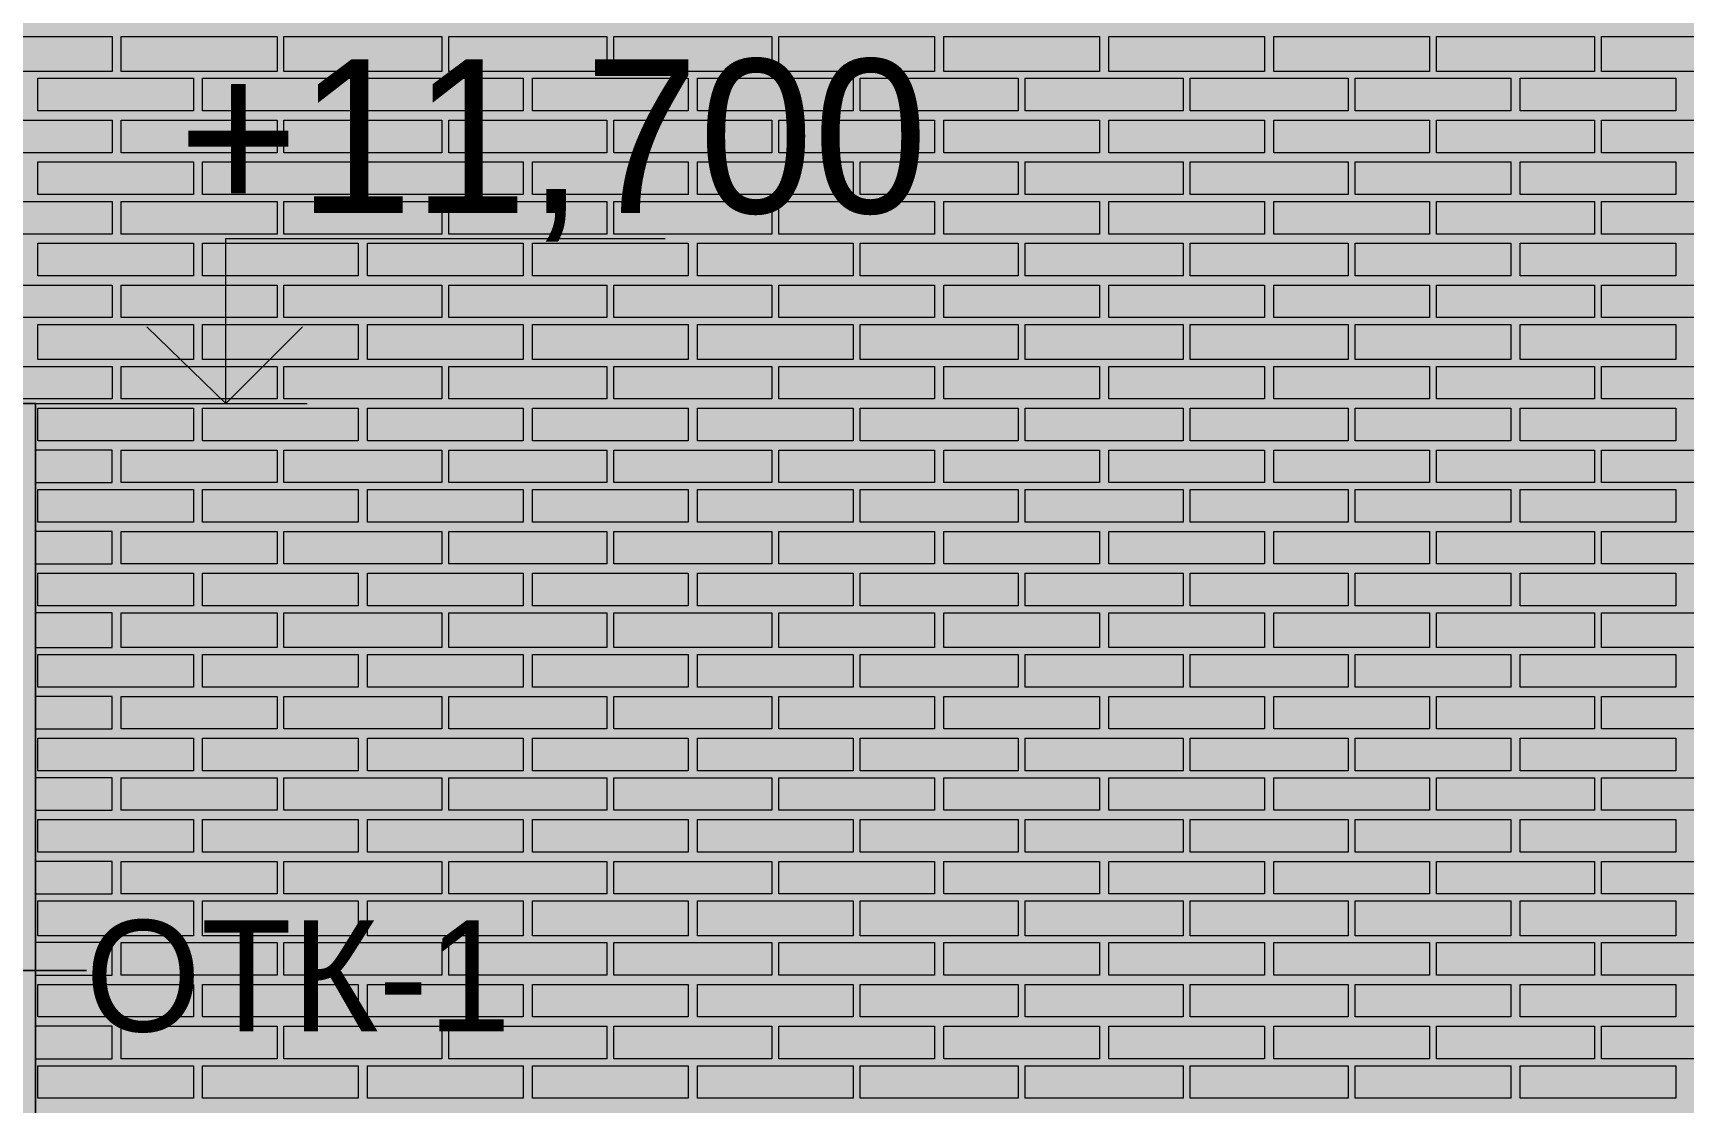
# Model space of a CAD drawing. Header units: millimetres. Extents: x -28928 to 100580, y -22867 to 36490.
# Drawn here: x 68989 to 71995, y 5656 to 7605 of the extents above; entities that cross this region are included whole.
import ezdxf

# ---------------------------------------------------------------- set-up
doc = ezdxf.new("R2010")
doc.units = ezdxf.units.MM
doc.layers.add('PDF _Геометрия', color=7, linetype='Continuous', true_color=0x8f8e8d)
doc.layers.add('PDF _Сплошная заливка', color=7, linetype='Continuous', true_color=0xffffff)
doc.layers.add('PDF _Текст', color=7, linetype='Continuous')

msp = doc.modelspace()

# ---------------------------------------------------------------- hatches: boundary and pattern name
at = {"layer": 'PDF _Сплошная заливка', "true_color": 0xdcd6cf, "transparency": 33554559}
msp.add_hatch(color=254, dxfattribs=at).paths.add_polyline_path([(60798.4, -2005.5), (60798.4, -4713.2), (70224.5, -4713.2), (70224.5, -1464), (74070.3, -1464), (74070.3, -4713.2), (82294.9, -4713.2), (82294.9, 9028.4), (55763.7, 9028.4), (55763.7, -4713.2), (56851.1, -4713.2), (56851.1, -1464), (58251.4, -1464), (58251.4, -4713.2), (59499.5, -4713.2), (59499.5, -2005.5)])

# ---------------------------------------------------------------- linework, layer by layer
at = {"layer": 'PDF _Геометрия', "lineweight": 9}
for points in [[(69133, 7534.9), (68989.1, 7534.9), (68849.5, 7534.9), (68849.5, 7598.4), (68989.1, 7598.4), (69133, 7598.4)], [(69433.4, 7534.9), (69289.5, 7534.9), (69149.9, 7534.9), (69149.9, 7598.4), (69289.5, 7598.4), (69433.4, 7598.4)], [(69733.7, 7534.9), (69589.9, 7534.9), (69446.1, 7534.9), (69446.1, 7598.4), (69589.9, 7598.4), (69733.7, 7598.4)], [(70034.1, 7534.9), (69890.3, 7534.9), (69746.4, 7534.9), (69746.4, 7598.4), (69890.3, 7598.4), (70034.1, 7598.4)], [(70334.5, 7534.9), (70190.7, 7534.9), (70046.8, 7534.9), (70046.8, 7598.4), (70190.7, 7598.4), (70334.5, 7598.4)], [(70630.7, 7534.9), (70491.1, 7534.9), (70347.2, 7534.9), (70347.2, 7598.4), (70491.1, 7598.4), (70630.7, 7598.4)], [(70931.1, 7534.9), (70791.4, 7534.9), (70647.6, 7534.9), (70647.6, 7598.4), (70791.4, 7598.4), (70931.1, 7598.4)], [(71231.4, 7534.9), (71087.6, 7534.9), (70948, 7534.9), (70948, 7598.4), (71087.6, 7598.4), (71231.4, 7598.4)], [(71531.8, 7534.9), (71388, 7534.9), (71248.4, 7534.9), (71248.4, 7598.4), (71388, 7598.4), (71531.8, 7598.4)], [(71832.2, 7534.9), (71688.4, 7534.9), (71544.5, 7534.9), (71544.5, 7598.4), (71688.4, 7598.4), (71832.2, 7598.4)], [(72132.6, 7534.9), (71988.7, 7534.9), (71844.9, 7534.9), (71844.9, 7598.4), (71988.7, 7598.4), (72132.6, 7598.4)], [(69281.1, 7522.2), (69281.1, 7463), (68997.6, 7463), (68997.6, 7522.2)], [(69581.4, 7522.2), (69581.4, 7463), (69298, 7463), (69298, 7522.2)], [(69881.8, 7522.2), (69881.8, 7463), (69598.4, 7463), (69598.4, 7522.2)], [(70182.2, 7522.2), (70182.2, 7463), (69898.7, 7463), (69898.7, 7522.2)], [(70482.6, 7522.2), (70482.6, 7463), (70199.1, 7463), (70199.1, 7522.2)], [(70783, 7522.2), (70783, 7463), (70495.3, 7463), (70495.3, 7522.2)], [(71083.4, 7522.2), (71083.4, 7463), (70795.7, 7463), (70795.7, 7522.2)], [(71383.7, 7522.2), (71383.7, 7463), (71096.1, 7463), (71096.1, 7522.2)], [(71679.9, 7522.2), (71679.9, 7463), (71396.4, 7463), (71396.4, 7522.2)], [(71980.3, 7522.2), (71980.3, 7463), (71696.8, 7463), (71696.8, 7522.2)], [(69133, 7386.8), (68989.1, 7386.8), (68849.5, 7386.8), (68849.5, 7446), (68989.1, 7446), (69133, 7446)], [(69433.4, 7386.8), (69289.5, 7386.8), (69149.9, 7386.8), (69149.9, 7446), (69289.5, 7446), (69433.4, 7446)], [(69733.7, 7386.8), (69589.9, 7386.8), (69446.1, 7386.8), (69446.1, 7446), (69589.9, 7446), (69733.7, 7446)], [(70034.1, 7386.8), (69890.3, 7386.8), (69746.4, 7386.8), (69746.4, 7446), (69890.3, 7446), (70034.1, 7446)], [(70334.5, 7386.8), (70190.7, 7386.8), (70046.8, 7386.8), (70046.8, 7446), (70190.7, 7446), (70334.5, 7446)], [(70630.7, 7386.8), (70491.1, 7386.8), (70347.2, 7386.8), (70347.2, 7446), (70491.1, 7446), (70630.7, 7446)], [(70931.1, 7386.8), (70791.4, 7386.8), (70647.6, 7386.8), (70647.6, 7446), (70791.4, 7446), (70931.1, 7446)], [(71231.4, 7386.8), (71087.6, 7386.8), (70948, 7386.8), (70948, 7446), (71087.6, 7446), (71231.4, 7446)], [(71531.8, 7386.8), (71388, 7386.8), (71248.4, 7386.8), (71248.4, 7446), (71388, 7446), (71531.8, 7446)], [(71832.2, 7386.8), (71688.4, 7386.8), (71544.5, 7386.8), (71544.5, 7446), (71688.4, 7446), (71832.2, 7446)], [(72132.6, 7386.8), (71988.7, 7386.8), (71844.9, 7386.8), (71844.9, 7446), (71988.7, 7446), (72132.6, 7446)], [(69281.1, 7369.9), (69281.1, 7310.7), (68997.6, 7310.7), (68997.6, 7369.9)], [(69581.4, 7369.9), (69581.4, 7310.7), (69298, 7310.7), (69298, 7369.9)], [(69881.8, 7369.9), (69881.8, 7310.7), (69598.4, 7310.7), (69598.4, 7369.9)], [(70182.2, 7369.9), (70182.2, 7310.7), (69898.7, 7310.7), (69898.7, 7369.9)], [(70482.6, 7369.9), (70482.6, 7310.7), (70199.1, 7310.7), (70199.1, 7369.9)], [(70783, 7369.9), (70783, 7310.7), (70495.3, 7310.7), (70495.3, 7369.9)], [(71083.4, 7369.9), (71083.4, 7310.7), (70795.7, 7310.7), (70795.7, 7369.9)], [(71383.7, 7369.9), (71383.7, 7310.7), (71096.1, 7310.7), (71096.1, 7369.9)], [(71679.9, 7369.9), (71679.9, 7310.7), (71396.4, 7310.7), (71396.4, 7369.9)], [(71980.3, 7369.9), (71980.3, 7310.7), (71696.8, 7310.7), (71696.8, 7369.9)], [(69133, 7238.7), (68989.1, 7238.7), (68849.5, 7238.7), (68849.5, 7298), (68989.1, 7298), (69133, 7298)], [(69433.4, 7238.7), (69289.5, 7238.7), (69149.9, 7238.7), (69149.9, 7298), (69289.5, 7298), (69433.4, 7298)], [(69733.7, 7238.7), (69589.9, 7238.7), (69446.1, 7238.7), (69446.1, 7298), (69589.9, 7298), (69733.7, 7298)], [(70034.1, 7238.7), (69890.3, 7238.7), (69746.4, 7238.7), (69746.4, 7298), (69890.3, 7298), (70034.1, 7298)], [(70334.5, 7238.7), (70190.7, 7238.7), (70046.8, 7238.7), (70046.8, 7298), (70190.7, 7298), (70334.5, 7298)], [(70630.7, 7238.7), (70491.1, 7238.7), (70347.2, 7238.7), (70347.2, 7298), (70491.1, 7298), (70630.7, 7298)], [(70931.1, 7238.7), (70791.4, 7238.7), (70647.6, 7238.7), (70647.6, 7298), (70791.4, 7298), (70931.1, 7298)], [(71231.4, 7238.7), (71087.6, 7238.7), (70948, 7238.7), (70948, 7298), (71087.6, 7298), (71231.4, 7298)], [(71531.8, 7238.7), (71388, 7238.7), (71248.4, 7238.7), (71248.4, 7298), (71388, 7298), (71531.8, 7298)], [(71832.2, 7238.7), (71688.4, 7238.7), (71544.5, 7238.7), (71544.5, 7298), (71688.4, 7298), (71832.2, 7298)], [(72132.6, 7238.7), (71988.7, 7238.7), (71844.9, 7238.7), (71844.9, 7298), (71988.7, 7298), (72132.6, 7298)], [(69281.1, 7221.8), (69281.1, 7162.6), (68997.6, 7162.6), (68997.6, 7221.8)], [(69581.4, 7221.8), (69581.4, 7162.6), (69298, 7162.6), (69298, 7221.8)], [(69881.8, 7221.8), (69881.8, 7162.6), (69598.4, 7162.6), (69598.4, 7221.8)], [(70182.2, 7221.8), (70182.2, 7162.6), (69898.7, 7162.6), (69898.7, 7221.8)], [(70482.6, 7221.8), (70482.6, 7162.6), (70199.1, 7162.6), (70199.1, 7221.8)], [(70783, 7221.8), (70783, 7162.6), (70495.3, 7162.6), (70495.3, 7221.8)], [(71083.4, 7221.8), (71083.4, 7162.6), (70795.7, 7162.6), (70795.7, 7221.8)], [(71383.7, 7221.8), (71383.7, 7162.6), (71096.1, 7162.6), (71096.1, 7221.8)], [(71679.9, 7221.8), (71679.9, 7162.6), (71396.4, 7162.6), (71396.4, 7221.8)], [(71980.3, 7221.8), (71980.3, 7162.6), (71696.8, 7162.6), (71696.8, 7221.8)], [(69133, 7086.4), (68989.1, 7086.4), (68849.5, 7086.4), (68849.5, 7145.7), (68989.1, 7145.7), (69133, 7145.7)], [(69433.4, 7086.4), (69289.5, 7086.4), (69149.9, 7086.4), (69149.9, 7145.7), (69289.5, 7145.7), (69433.4, 7145.7)], [(69733.7, 7086.4), (69589.9, 7086.4), (69446.1, 7086.4), (69446.1, 7145.7), (69589.9, 7145.7), (69733.7, 7145.7)], [(70034.1, 7086.4), (69890.3, 7086.4), (69746.4, 7086.4), (69746.4, 7145.7), (69890.3, 7145.7), (70034.1, 7145.7)], [(70334.5, 7086.4), (70190.7, 7086.4), (70046.8, 7086.4), (70046.8, 7145.7), (70190.7, 7145.7), (70334.5, 7145.7)], [(70630.7, 7086.4), (70491.1, 7086.4), (70347.2, 7086.4), (70347.2, 7145.7), (70491.1, 7145.7), (70630.7, 7145.7)], [(70931.1, 7086.4), (70791.4, 7086.4), (70647.6, 7086.4), (70647.6, 7145.7), (70791.4, 7145.7), (70931.1, 7145.7)], [(71231.4, 7086.4), (71087.6, 7086.4), (70948, 7086.4), (70948, 7145.7), (71087.6, 7145.7), (71231.4, 7145.7)], [(71531.8, 7086.4), (71388, 7086.4), (71248.4, 7086.4), (71248.4, 7145.7), (71388, 7145.7), (71531.8, 7145.7)], [(71832.2, 7086.4), (71688.4, 7086.4), (71544.5, 7086.4), (71544.5, 7145.7), (71688.4, 7145.7), (71832.2, 7145.7)], [(72132.6, 7086.4), (71988.7, 7086.4), (71844.9, 7086.4), (71844.9, 7145.7), (71988.7, 7145.7), (72132.6, 7145.7)], [(69281.1, 7073.7), (69281.1, 7010.3), (68997.6, 7010.3), (68997.6, 7073.7)], [(69581.4, 7073.7), (69581.4, 7010.3), (69298, 7010.3), (69298, 7073.7)], [(69881.8, 7073.7), (69881.8, 7010.3), (69598.4, 7010.3), (69598.4, 7073.7)], [(70182.2, 7073.7), (70182.2, 7010.3), (69898.7, 7010.3), (69898.7, 7073.7)], [(70482.6, 7073.7), (70482.6, 7010.3), (70199.1, 7010.3), (70199.1, 7073.7)], [(70783, 7073.7), (70783, 7010.3), (70495.3, 7010.3), (70495.3, 7073.7)], [(71083.4, 7073.7), (71083.4, 7010.3), (70795.7, 7010.3), (70795.7, 7073.7)], [(71383.7, 7073.7), (71383.7, 7010.3), (71096.1, 7010.3), (71096.1, 7073.7)], [(71679.9, 7073.7), (71679.9, 7010.3), (71396.4, 7010.3), (71396.4, 7073.7)], [(71980.3, 7073.7), (71980.3, 7010.3), (71696.8, 7010.3), (71696.8, 7073.7)], [(69133, 6938.4), (68989.1, 6938.4), (68849.5, 6938.4), (68849.5, 6997.6), (68989.1, 6997.6), (69133, 6997.6)], [(69433.4, 6938.4), (69289.5, 6938.4), (69149.9, 6938.4), (69149.9, 6997.6), (69289.5, 6997.6), (69433.4, 6997.6)], [(69733.7, 6938.4), (69589.9, 6938.4), (69446.1, 6938.4), (69446.1, 6997.6), (69589.9, 6997.6), (69733.7, 6997.6)], [(70034.1, 6938.4), (69890.3, 6938.4), (69746.4, 6938.4), (69746.4, 6997.6), (69890.3, 6997.6), (70034.1, 6997.6)], [(70334.5, 6938.4), (70190.7, 6938.4), (70046.8, 6938.4), (70046.8, 6997.6), (70190.7, 6997.6), (70334.5, 6997.6)], [(70630.7, 6938.4), (70491.1, 6938.4), (70347.2, 6938.4), (70347.2, 6997.6), (70491.1, 6997.6), (70630.7, 6997.6)], [(70931.1, 6938.4), (70791.4, 6938.4), (70647.6, 6938.4), (70647.6, 6997.6), (70791.4, 6997.6), (70931.1, 6997.6)], [(71231.4, 6938.4), (71087.6, 6938.4), (70948, 6938.4), (70948, 6997.6), (71087.6, 6997.6), (71231.4, 6997.6)], [(71531.8, 6938.4), (71388, 6938.4), (71248.4, 6938.4), (71248.4, 6997.6), (71388, 6997.6), (71531.8, 6997.6)], [(71832.2, 6938.4), (71688.4, 6938.4), (71544.5, 6938.4), (71544.5, 6997.6), (71688.4, 6997.6), (71832.2, 6997.6)], [(72132.6, 6938.4), (71988.7, 6938.4), (71844.9, 6938.4), (71844.9, 6997.6), (71988.7, 6997.6), (72132.6, 6997.6)], [(69281.1, 6921.4), (69281.1, 6862.2), (68997.6, 6862.2), (68997.6, 6921.4)], [(69581.4, 6921.4), (69581.4, 6862.2), (69298, 6862.2), (69298, 6921.4)], [(69881.8, 6921.4), (69881.8, 6862.2), (69598.4, 6862.2), (69598.4, 6921.4)], [(70182.2, 6921.4), (70182.2, 6862.2), (69898.7, 6862.2), (69898.7, 6921.4)], [(70482.6, 6921.4), (70482.6, 6862.2), (70199.1, 6862.2), (70199.1, 6921.4)], [(70783, 6921.4), (70783, 6862.2), (70495.3, 6862.2), (70495.3, 6921.4)], [(71083.4, 6921.4), (71083.4, 6862.2), (70795.7, 6862.2), (70795.7, 6921.4)], [(71383.7, 6921.4), (71383.7, 6862.2), (71096.1, 6862.2), (71096.1, 6921.4)], [(71679.9, 6921.4), (71679.9, 6862.2), (71396.4, 6862.2), (71396.4, 6921.4)], [(71980.3, 6921.4), (71980.3, 6862.2), (71696.8, 6862.2), (71696.8, 6921.4)], [(69433.4, 6786), (69289.5, 6786), (69149.9, 6786), (69149.9, 6845.3), (69289.5, 6845.3), (69433.4, 6845.3)], [(69733.7, 6786), (69589.9, 6786), (69446.1, 6786), (69446.1, 6845.3), (69589.9, 6845.3), (69733.7, 6845.3)], [(70034.1, 6786), (69890.3, 6786), (69746.4, 6786), (69746.4, 6845.3), (69890.3, 6845.3), (70034.1, 6845.3)], [(70334.5, 6786), (70190.7, 6786), (70046.8, 6786), (70046.8, 6845.3), (70190.7, 6845.3), (70334.5, 6845.3)], [(70630.7, 6786), (70491.1, 6786), (70347.2, 6786), (70347.2, 6845.3), (70491.1, 6845.3), (70630.7, 6845.3)], [(70931.1, 6786), (70791.4, 6786), (70647.6, 6786), (70647.6, 6845.3), (70791.4, 6845.3), (70931.1, 6845.3)], [(71231.4, 6786), (71087.6, 6786), (70948, 6786), (70948, 6845.3), (71087.6, 6845.3), (71231.4, 6845.3)], [(71531.8, 6786), (71388, 6786), (71248.4, 6786), (71248.4, 6845.3), (71388, 6845.3), (71531.8, 6845.3)], [(71832.2, 6786), (71688.4, 6786), (71544.5, 6786), (71544.5, 6845.3), (71688.4, 6845.3), (71832.2, 6845.3)], [(72132.6, 6786), (71988.7, 6786), (71844.9, 6786), (71844.9, 6845.3), (71988.7, 6845.3), (72132.6, 6845.3)], [(69281.1, 6773.4), (69281.1, 6714.1), (68997.6, 6714.1), (68997.6, 6773.4)], [(69581.4, 6773.4), (69581.4, 6714.1), (69298, 6714.1), (69298, 6773.4)], [(69881.8, 6773.4), (69881.8, 6714.1), (69598.4, 6714.1), (69598.4, 6773.4)], [(70182.2, 6773.4), (70182.2, 6714.1), (69898.7, 6714.1), (69898.7, 6773.4)], [(70482.6, 6773.4), (70482.6, 6714.1), (70199.1, 6714.1), (70199.1, 6773.4)], [(70783, 6773.4), (70783, 6714.1), (70495.3, 6714.1), (70495.3, 6773.4)], [(71083.4, 6773.4), (71083.4, 6714.1), (70795.7, 6714.1), (70795.7, 6773.4)], [(71383.7, 6773.4), (71383.7, 6714.1), (71096.1, 6714.1), (71096.1, 6773.4)], [(71679.9, 6773.4), (71679.9, 6714.1), (71396.4, 6714.1), (71396.4, 6773.4)], [(71980.3, 6773.4), (71980.3, 6714.1), (71696.8, 6714.1), (71696.8, 6773.4)], [(69433.4, 6638), (69289.5, 6638), (69149.9, 6638), (69149.9, 6697.2), (69289.5, 6697.2), (69433.4, 6697.2)], [(69733.7, 6638), (69589.9, 6638), (69446.1, 6638), (69446.1, 6697.2), (69589.9, 6697.2), (69733.7, 6697.2)], [(70034.1, 6638), (69890.3, 6638), (69746.4, 6638), (69746.4, 6697.2), (69890.3, 6697.2), (70034.1, 6697.2)], [(70334.5, 6638), (70190.7, 6638), (70046.8, 6638), (70046.8, 6697.2), (70190.7, 6697.2), (70334.5, 6697.2)], [(70630.7, 6638), (70491.1, 6638), (70347.2, 6638), (70347.2, 6697.2), (70491.1, 6697.2), (70630.7, 6697.2)], [(70931.1, 6638), (70791.4, 6638), (70647.6, 6638), (70647.6, 6697.2), (70791.4, 6697.2), (70931.1, 6697.2)], [(71231.4, 6638), (71087.6, 6638), (70948, 6638), (70948, 6697.2), (71087.6, 6697.2), (71231.4, 6697.2)], [(71531.8, 6638), (71388, 6638), (71248.4, 6638), (71248.4, 6697.2), (71388, 6697.2), (71531.8, 6697.2)], [(71832.2, 6638), (71688.4, 6638), (71544.5, 6638), (71544.5, 6697.2), (71688.4, 6697.2), (71832.2, 6697.2)], [(72132.6, 6638), (71988.7, 6638), (71844.9, 6638), (71844.9, 6697.2), (71988.7, 6697.2), (72132.6, 6697.2)], [(69281.1, 6621), (69281.1, 6561.8), (68997.6, 6561.8), (68997.6, 6621)], [(69581.4, 6621), (69581.4, 6561.8), (69298, 6561.8), (69298, 6621)], [(69881.8, 6621), (69881.8, 6561.8), (69598.4, 6561.8), (69598.4, 6621)], [(70182.2, 6621), (70182.2, 6561.8), (69898.7, 6561.8), (69898.7, 6621)], [(70482.6, 6621), (70482.6, 6561.8), (70199.1, 6561.8), (70199.1, 6621)], [(70783, 6621), (70783, 6561.8), (70495.3, 6561.8), (70495.3, 6621)], [(71083.4, 6621), (71083.4, 6561.8), (70795.7, 6561.8), (70795.7, 6621)], [(71383.7, 6621), (71383.7, 6561.8), (71096.1, 6561.8), (71096.1, 6621)], [(71679.9, 6621), (71679.9, 6561.8), (71396.4, 6561.8), (71396.4, 6621)], [(71980.3, 6621), (71980.3, 6561.8), (71696.8, 6561.8), (71696.8, 6621)], [(69433.4, 6485.7), (69289.5, 6485.7), (69149.9, 6485.7), (69149.9, 6549.1), (69289.5, 6549.1), (69433.4, 6549.1)], [(69733.7, 6485.7), (69589.9, 6485.7), (69446.1, 6485.7), (69446.1, 6549.1), (69589.9, 6549.1), (69733.7, 6549.1)], [(70034.1, 6485.7), (69890.3, 6485.7), (69746.4, 6485.7), (69746.4, 6549.1), (69890.3, 6549.1), (70034.1, 6549.1)], [(70334.5, 6485.7), (70190.7, 6485.7), (70046.8, 6485.7), (70046.8, 6549.1), (70190.7, 6549.1), (70334.5, 6549.1)], [(70630.7, 6485.7), (70491.1, 6485.7), (70347.2, 6485.7), (70347.2, 6549.1), (70491.1, 6549.1), (70630.7, 6549.1)], [(70931.1, 6485.7), (70791.4, 6485.7), (70647.6, 6485.7), (70647.6, 6549.1), (70791.4, 6549.1), (70931.1, 6549.1)], [(71231.4, 6485.7), (71087.6, 6485.7), (70948, 6485.7), (70948, 6549.1), (71087.6, 6549.1), (71231.4, 6549.1)], [(71531.8, 6485.7), (71388, 6485.7), (71248.4, 6485.7), (71248.4, 6549.1), (71388, 6549.1), (71531.8, 6549.1)], [(71832.2, 6485.7), (71688.4, 6485.7), (71544.5, 6485.7), (71544.5, 6549.1), (71688.4, 6549.1), (71832.2, 6549.1)], [(72132.6, 6485.7), (71988.7, 6485.7), (71844.9, 6485.7), (71844.9, 6549.1), (71988.7, 6549.1), (72132.6, 6549.1)], [(69281.1, 6473), (69281.1, 6413.7), (68997.6, 6413.7), (68997.6, 6473)], [(69581.4, 6473), (69581.4, 6413.7), (69298, 6413.7), (69298, 6473)], [(69881.8, 6473), (69881.8, 6413.7), (69598.4, 6413.7), (69598.4, 6473)], [(70182.2, 6473), (70182.2, 6413.7), (69898.7, 6413.7), (69898.7, 6473)], [(70482.6, 6473), (70482.6, 6413.7), (70199.1, 6413.7), (70199.1, 6473)], [(70783, 6473), (70783, 6413.7), (70495.3, 6413.7), (70495.3, 6473)], [(71083.4, 6473), (71083.4, 6413.7), (70795.7, 6413.7), (70795.7, 6473)], [(71383.7, 6473), (71383.7, 6413.7), (71096.1, 6413.7), (71096.1, 6473)], [(71679.9, 6473), (71679.9, 6413.7), (71396.4, 6413.7), (71396.4, 6473)], [(71980.3, 6473), (71980.3, 6413.7), (71696.8, 6413.7), (71696.8, 6473)], [(69433.4, 6337.6), (69289.5, 6337.6), (69149.9, 6337.6), (69149.9, 6396.8), (69289.5, 6396.8), (69433.4, 6396.8)], [(69733.7, 6337.6), (69589.9, 6337.6), (69446.1, 6337.6), (69446.1, 6396.8), (69589.9, 6396.8), (69733.7, 6396.8)], [(70034.1, 6337.6), (69890.3, 6337.6), (69746.4, 6337.6), (69746.4, 6396.8), (69890.3, 6396.8), (70034.1, 6396.8)], [(70334.5, 6337.6), (70190.7, 6337.6), (70046.8, 6337.6), (70046.8, 6396.8), (70190.7, 6396.8), (70334.5, 6396.8)], [(70630.7, 6337.6), (70491.1, 6337.6), (70347.2, 6337.6), (70347.2, 6396.8), (70491.1, 6396.8), (70630.7, 6396.8)], [(70931.1, 6337.6), (70791.4, 6337.6), (70647.6, 6337.6), (70647.6, 6396.8), (70791.4, 6396.8), (70931.1, 6396.8)], [(71231.4, 6337.6), (71087.6, 6337.6), (70948, 6337.6), (70948, 6396.8), (71087.6, 6396.8), (71231.4, 6396.8)], [(71531.8, 6337.6), (71388, 6337.6), (71248.4, 6337.6), (71248.4, 6396.8), (71388, 6396.8), (71531.8, 6396.8)], [(71832.2, 6337.6), (71688.4, 6337.6), (71544.5, 6337.6), (71544.5, 6396.8), (71688.4, 6396.8), (71832.2, 6396.8)], [(72132.6, 6337.6), (71988.7, 6337.6), (71844.9, 6337.6), (71844.9, 6396.8), (71988.7, 6396.8), (72132.6, 6396.8)], [(69281.1, 6320.7), (69281.1, 6261.4), (68997.6, 6261.4), (68997.6, 6320.7)], [(69581.4, 6320.7), (69581.4, 6261.4), (69298, 6261.4), (69298, 6320.7)], [(69881.8, 6320.7), (69881.8, 6261.4), (69598.4, 6261.4), (69598.4, 6320.7)], [(70182.2, 6320.7), (70182.2, 6261.4), (69898.7, 6261.4), (69898.7, 6320.7)], [(70482.6, 6320.7), (70482.6, 6261.4), (70199.1, 6261.4), (70199.1, 6320.7)], [(70783, 6320.7), (70783, 6261.4), (70495.3, 6261.4), (70495.3, 6320.7)], [(71083.4, 6320.7), (71083.4, 6261.4), (70795.7, 6261.4), (70795.7, 6320.7)], [(71383.7, 6320.7), (71383.7, 6261.4), (71096.1, 6261.4), (71096.1, 6320.7)], [(71679.9, 6320.7), (71679.9, 6261.4), (71396.4, 6261.4), (71396.4, 6320.7)], [(71980.3, 6320.7), (71980.3, 6261.4), (71696.8, 6261.4), (71696.8, 6320.7)], [(69433.4, 6189.5), (69289.5, 6189.5), (69149.9, 6189.5), (69149.9, 6248.7), (69289.5, 6248.7), (69433.4, 6248.7)], [(69733.7, 6189.5), (69589.9, 6189.5), (69446.1, 6189.5), (69446.1, 6248.7), (69589.9, 6248.7), (69733.7, 6248.7)], [(70034.1, 6189.5), (69890.3, 6189.5), (69746.4, 6189.5), (69746.4, 6248.7), (69890.3, 6248.7), (70034.1, 6248.7)], [(70334.5, 6189.5), (70190.7, 6189.5), (70046.8, 6189.5), (70046.8, 6248.7), (70190.7, 6248.7), (70334.5, 6248.7)], [(70630.7, 6189.5), (70491.1, 6189.5), (70347.2, 6189.5), (70347.2, 6248.7), (70491.1, 6248.7), (70630.7, 6248.7)], [(70931.1, 6189.5), (70791.4, 6189.5), (70647.6, 6189.5), (70647.6, 6248.7), (70791.4, 6248.7), (70931.1, 6248.7)], [(71231.4, 6189.5), (71087.6, 6189.5), (70948, 6189.5), (70948, 6248.7), (71087.6, 6248.7), (71231.4, 6248.7)], [(71531.8, 6189.5), (71388, 6189.5), (71248.4, 6189.5), (71248.4, 6248.7), (71388, 6248.7), (71531.8, 6248.7)], [(71832.2, 6189.5), (71688.4, 6189.5), (71544.5, 6189.5), (71544.5, 6248.7), (71688.4, 6248.7), (71832.2, 6248.7)], [(72132.6, 6189.5), (71988.7, 6189.5), (71844.9, 6189.5), (71844.9, 6248.7), (71988.7, 6248.7), (72132.6, 6248.7)], [(69281.1, 6172.6), (69281.1, 6113.4), (68997.6, 6113.4), (68997.6, 6172.6)], [(69581.4, 6172.6), (69581.4, 6113.4), (69298, 6113.4), (69298, 6172.6)], [(69881.8, 6172.6), (69881.8, 6113.4), (69598.4, 6113.4), (69598.4, 6172.6)], [(70182.2, 6172.6), (70182.2, 6113.4), (69898.7, 6113.4), (69898.7, 6172.6)], [(70482.6, 6172.6), (70482.6, 6113.4), (70199.1, 6113.4), (70199.1, 6172.6)], [(70783, 6172.6), (70783, 6113.4), (70495.3, 6113.4), (70495.3, 6172.6)], [(71083.4, 6172.6), (71083.4, 6113.4), (70795.7, 6113.4), (70795.7, 6172.6)], [(71383.7, 6172.6), (71383.7, 6113.4), (71096.1, 6113.4), (71096.1, 6172.6)], [(71679.9, 6172.6), (71679.9, 6113.4), (71396.4, 6113.4), (71396.4, 6172.6)], [(71980.3, 6172.6), (71980.3, 6113.4), (71696.8, 6113.4), (71696.8, 6172.6)], [(69433.4, 6037.2), (69289.5, 6037.2), (69149.9, 6037.2), (69149.9, 6096.4), (69289.5, 6096.4), (69433.4, 6096.4)], [(69733.7, 6037.2), (69589.9, 6037.2), (69446.1, 6037.2), (69446.1, 6096.4), (69589.9, 6096.4), (69733.7, 6096.4)], [(70034.1, 6037.2), (69890.3, 6037.2), (69746.4, 6037.2), (69746.4, 6096.4), (69890.3, 6096.4), (70034.1, 6096.4)], [(70334.5, 6037.2), (70190.7, 6037.2), (70046.8, 6037.2), (70046.8, 6096.4), (70190.7, 6096.4), (70334.5, 6096.4)], [(70630.7, 6037.2), (70491.1, 6037.2), (70347.2, 6037.2), (70347.2, 6096.4), (70491.1, 6096.4), (70630.7, 6096.4)], [(70931.1, 6037.2), (70791.4, 6037.2), (70647.6, 6037.2), (70647.6, 6096.4), (70791.4, 6096.4), (70931.1, 6096.4)], [(71231.4, 6037.2), (71087.6, 6037.2), (70948, 6037.2), (70948, 6096.4), (71087.6, 6096.4), (71231.4, 6096.4)], [(71531.8, 6037.2), (71388, 6037.2), (71248.4, 6037.2), (71248.4, 6096.4), (71388, 6096.4), (71531.8, 6096.4)], [(71832.2, 6037.2), (71688.4, 6037.2), (71544.5, 6037.2), (71544.5, 6096.4), (71688.4, 6096.4), (71832.2, 6096.4)], [(72132.6, 6037.2), (71988.7, 6037.2), (71844.9, 6037.2), (71844.9, 6096.4), (71988.7, 6096.4), (72132.6, 6096.4)], [(69281.1, 6024.5), (69281.1, 5961), (68997.6, 5961), (68997.6, 6024.5)], [(69581.4, 6024.5), (69581.4, 5961), (69298, 5961), (69298, 6024.5)], [(69881.8, 6024.5), (69881.8, 5961), (69598.4, 5961), (69598.4, 6024.5)], [(70182.2, 6024.5), (70182.2, 5961), (69898.7, 5961), (69898.7, 6024.5)], [(70482.6, 6024.5), (70482.6, 5961), (70199.1, 5961), (70199.1, 6024.5)], [(70783, 6024.5), (70783, 5961), (70495.3, 5961), (70495.3, 6024.5)], [(71083.4, 6024.5), (71083.4, 5961), (70795.7, 5961), (70795.7, 6024.5)], [(71383.7, 6024.5), (71383.7, 5961), (71096.1, 5961), (71096.1, 6024.5)], [(71679.9, 6024.5), (71679.9, 5961), (71396.4, 5961), (71396.4, 6024.5)], [(71980.3, 6024.5), (71980.3, 5961), (71696.8, 5961), (71696.8, 6024.5)], [(69433.4, 5889.1), (69289.5, 5889.1), (69149.9, 5889.1), (69149.9, 5948.4), (69289.5, 5948.4), (69433.4, 5948.4)], [(69733.7, 5889.1), (69589.9, 5889.1), (69446.1, 5889.1), (69446.1, 5948.4), (69589.9, 5948.4), (69733.7, 5948.4)], [(70034.1, 5889.1), (69890.3, 5889.1), (69746.4, 5889.1), (69746.4, 5948.4), (69890.3, 5948.4), (70034.1, 5948.4)], [(70334.5, 5889.1), (70190.7, 5889.1), (70046.8, 5889.1), (70046.8, 5948.4), (70190.7, 5948.4), (70334.5, 5948.4)], [(70630.7, 5889.1), (70491.1, 5889.1), (70347.2, 5889.1), (70347.2, 5948.4), (70491.1, 5948.4), (70630.7, 5948.4)], [(70931.1, 5889.1), (70791.4, 5889.1), (70647.6, 5889.1), (70647.6, 5948.4), (70791.4, 5948.4), (70931.1, 5948.4)], [(71231.4, 5889.1), (71087.6, 5889.1), (70948, 5889.1), (70948, 5948.4), (71087.6, 5948.4), (71231.4, 5948.4)], [(71531.8, 5889.1), (71388, 5889.1), (71248.4, 5889.1), (71248.4, 5948.4), (71388, 5948.4), (71531.8, 5948.4)], [(71832.2, 5889.1), (71688.4, 5889.1), (71544.5, 5889.1), (71544.5, 5948.4), (71688.4, 5948.4), (71832.2, 5948.4)], [(72132.6, 5889.1), (71988.7, 5889.1), (71844.9, 5889.1), (71844.9, 5948.4), (71988.7, 5948.4), (72132.6, 5948.4)], [(69281.1, 5872.2), (69281.1, 5813), (68997.6, 5813), (68997.6, 5872.2)], [(69581.4, 5872.2), (69581.4, 5813), (69298, 5813), (69298, 5872.2)], [(69881.8, 5872.2), (69881.8, 5813), (69598.4, 5813), (69598.4, 5872.2)], [(70182.2, 5872.2), (70182.2, 5813), (69898.7, 5813), (69898.7, 5872.2)], [(70482.6, 5872.2), (70482.6, 5813), (70199.1, 5813), (70199.1, 5872.2)], [(70783, 5872.2), (70783, 5813), (70495.3, 5813), (70495.3, 5872.2)], [(71083.4, 5872.2), (71083.4, 5813), (70795.7, 5813), (70795.7, 5872.2)], [(71383.7, 5872.2), (71383.7, 5813), (71096.1, 5813), (71096.1, 5872.2)], [(71679.9, 5872.2), (71679.9, 5813), (71396.4, 5813), (71396.4, 5872.2)], [(71980.3, 5872.2), (71980.3, 5813), (71696.8, 5813), (71696.8, 5872.2)], [(69433.4, 5736.8), (69289.5, 5736.8), (69149.9, 5736.8), (69149.9, 5796), (69289.5, 5796), (69433.4, 5796)], [(69733.7, 5736.8), (69589.9, 5736.8), (69446.1, 5736.8), (69446.1, 5796), (69589.9, 5796), (69733.7, 5796)], [(70034.1, 5736.8), (69890.3, 5736.8), (69746.4, 5736.8), (69746.4, 5796), (69890.3, 5796), (70034.1, 5796)], [(70334.5, 5736.8), (70190.7, 5736.8), (70046.8, 5736.8), (70046.8, 5796), (70190.7, 5796), (70334.5, 5796)], [(70630.7, 5736.8), (70491.1, 5736.8), (70347.2, 5736.8), (70347.2, 5796), (70491.1, 5796), (70630.7, 5796)], [(70931.1, 5736.8), (70791.4, 5736.8), (70647.6, 5736.8), (70647.6, 5796), (70791.4, 5796), (70931.1, 5796)], [(71231.4, 5736.8), (71087.6, 5736.8), (70948, 5736.8), (70948, 5796), (71087.6, 5796), (71231.4, 5796)], [(71531.8, 5736.8), (71388, 5736.8), (71248.4, 5736.8), (71248.4, 5796), (71388, 5796), (71531.8, 5796)], [(71832.2, 5736.8), (71688.4, 5736.8), (71544.5, 5736.8), (71544.5, 5796), (71688.4, 5796), (71832.2, 5796)], [(72132.6, 5736.8), (71988.7, 5736.8), (71844.9, 5736.8), (71844.9, 5796), (71988.7, 5796), (72132.6, 5796)], [(69281.1, 5724.1), (69281.1, 5664.9), (68997.6, 5664.9), (68997.6, 5724.1)], [(69581.4, 5724.1), (69581.4, 5664.9), (69298, 5664.9), (69298, 5724.1)], [(69881.8, 5724.1), (69881.8, 5664.9), (69598.4, 5664.9), (69598.4, 5724.1)], [(70182.2, 5724.1), (70182.2, 5664.9), (69898.7, 5664.9), (69898.7, 5724.1)], [(70482.6, 5724.1), (70482.6, 5664.9), (70199.1, 5664.9), (70199.1, 5724.1)], [(70783, 5724.1), (70783, 5664.9), (70495.3, 5664.9), (70495.3, 5724.1)], [(71083.4, 5724.1), (71083.4, 5664.9), (70795.7, 5664.9), (70795.7, 5724.1)], [(71383.7, 5724.1), (71383.7, 5664.9), (71096.1, 5664.9), (71096.1, 5724.1)], [(71679.9, 5724.1), (71679.9, 5664.9), (71396.4, 5664.9), (71396.4, 5724.1)], [(71980.3, 5724.1), (71980.3, 5664.9), (71696.8, 5664.9), (71696.8, 5724.1)]]:
    msp.add_lwpolyline(points, close=True, dxfattribs=at)
at = {"layer": 'PDF _Геометрия', "color": 7, "lineweight": 9}
for points in [[(68934.1, 6929.9), (69183.7, 6929.9), (69340.3, 6929.9), (69340.3, 7230.3), (70139.9, 7230.3)], [(68993.4, 33.7), (68993.4, 109.9), (68993.4, 1383.4), (68993.4, 6853.7), (68993.4, 6929.9), (68946.8, 6929.9), (68946.8, 6853.7), (68946.8, 1383.4), (68946.8, 6853.7)], [(69188, 6929.9), (69488.4, 6929.9)], [(68955.3, 5897.6), (69086.4, 5897.6), (68371.4, 5897.6), (68371.4, 6908.7)]]:
    msp.add_lwpolyline(points, dxfattribs=at)
at = {"layer": 'PDF _Геометрия', "color": 7, "lineweight": 18}
msp.add_lwpolyline([(69196.4, 7069.5), (69340.3, 6929.9), (69479.9, 7069.5)], dxfattribs=at)
at = {"layer": 'PDF _Геометрия', "color": 7, "lineweight": 9}
msp.add_lwpolyline([(59499.5, 6929.9), (68993.4, 6929.9), (68993.4, 2733), (68993.4, 33.7), (68993.4, 16.8), (59499.5, 16.8), (59499.5, 33.7), (59499.5, 2733)], close=True, dxfattribs=at)
at = {"layer": 'PDF _Геометрия', "lineweight": 9}
for points in [[(68993.4, 6786), (69133, 6786), (69133, 6845.3), (68993.4, 6845.3)], [(68993.4, 6638), (69133, 6638), (69133, 6697.2), (68993.4, 6697.2)], [(68993.4, 6485.7), (69133, 6485.7), (69133, 6549.1), (68993.4, 6549.1)], [(68993.4, 6337.6), (69133, 6337.6), (69133, 6396.8), (68993.4, 6396.8)], [(68993.4, 6189.5), (69133, 6189.5), (69133, 6248.7), (68993.4, 6248.7)], [(68993.4, 6037.2), (69133, 6037.2), (69133, 6096.4), (68993.4, 6096.4)], [(68993.4, 5889.1), (69133, 5889.1), (69133, 5948.4), (68993.4, 5948.4)], [(68993.4, 5736.8), (69133, 5736.8), (69133, 5796), (68993.4, 5796)]]:
    msp.add_lwpolyline(points, dxfattribs=at)

# ---------------------------------------------------------------- texts
at = {"layer": 'PDF _Текст', "attachment_point": 4, "style": ''}
for s, insert, char_height in [('+11,700', (69253.5, 7390.9), 280.13), ('ОТК-1', (69084.3, 5886.5), 202.56)]:
    msp.add_mtext(s, dxfattribs=dict(at, insert=insert, char_height=char_height))

doc.saveas('drawing.dxf')
